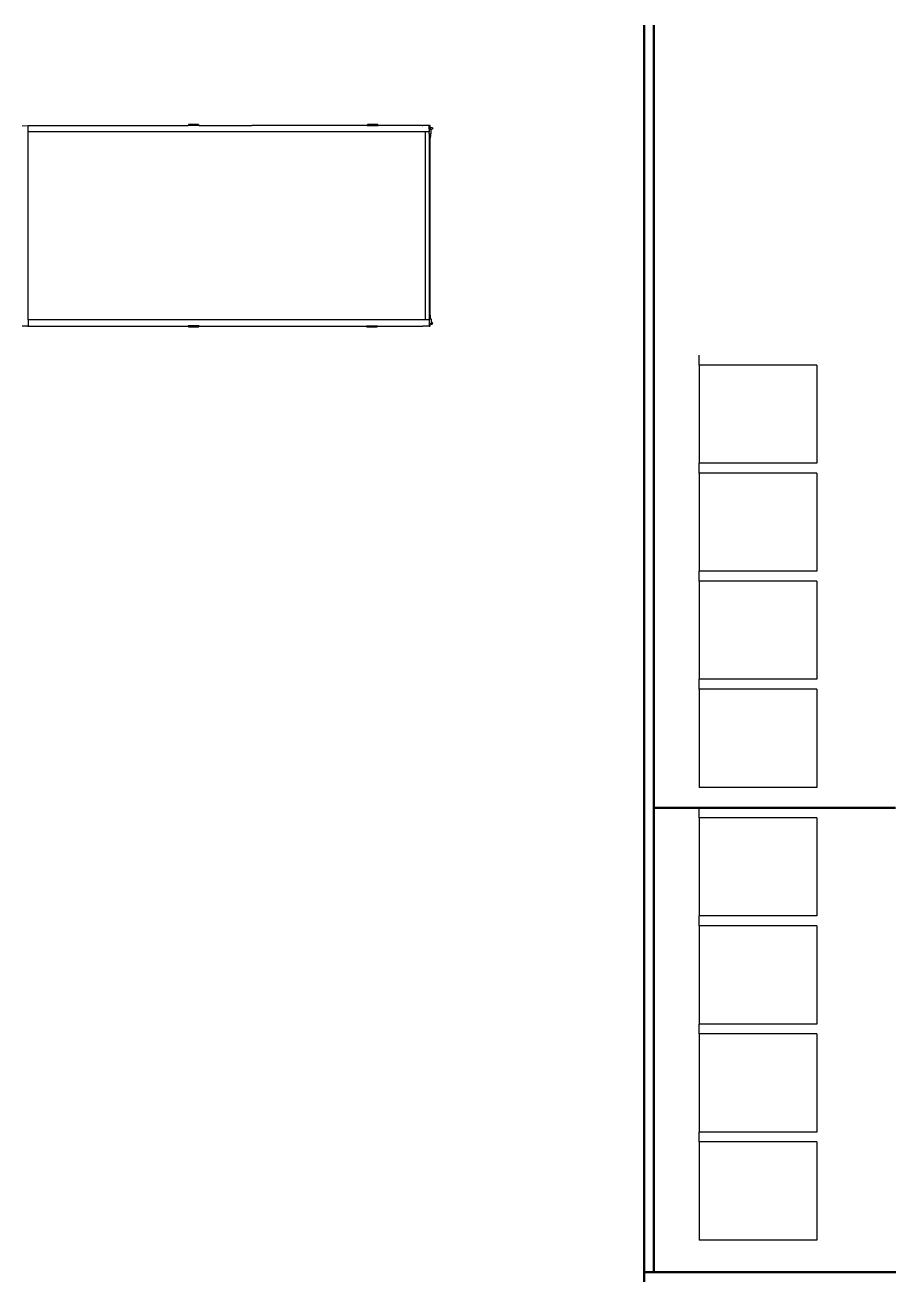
# Model space of a CAD drawing. Header units: millimetres. Extents: x 44692 to 659456, y -26273 to 14445.
# Drawn here: x 248618 to 257414, y 504 to 13251 of the extents above; entities that cross this region are included whole.
import ezdxf

# ---------------------------------------------------------------- set-up
doc = ezdxf.new("R2010")
doc.units = ezdxf.units.MM
doc.header["$LTSCALE"] = 100
doc.linetypes.add('DASHEDX2', pattern=[3.048, 2.54, -0.508])
for name, color, linetype in [('Area proceso', 90, 'DASHEDX2'), ('Mesas-estantes', 230, 'Continuous'), ('Transporte semielaborado', 30, 'Continuous')]:
    doc.layers.add(name, color=color, linetype=linetype)
doc.layers.add('Paredes', color=7, linetype='Continuous', lineweight=50)

msp = doc.modelspace()

# ---------------------------------------------------------------- linework, layer by layer
at = {"layer": 'Area proceso'}
for p, q in [((255481.347, 9789.037), (255481.347, 9889.037)), ((255481.347, 8689.037), (255481.347, 8789.037)), ((255481.347, 7589.037), (255481.347, 7689.037)), ((255481.347, 6489.037), (255481.347, 6589.037)), ((255481.347, 5179.159), (255481.347, 5279.159)), ((255481.347, 4079.159), (255481.347, 4179.159)), ((255481.347, 2979.159), (255481.347, 3079.159)), ((255481.347, 1879.159), (255481.347, 1979.159))]:
    msp.add_line(p, q, dxfattribs=at)
at = {"layer": 'Mesas-estantes'}
for p, q in [((255481.347, 9789.037), (255481.347, 9289.037)), ((256679.969, 9789.037), (255481.347, 9789.037)), ((256679.969, 9789.037), (256679.969, 9289.037)), ((255481.347, 9289.037), (255481.347, 8789.037)), ((256679.969, 9289.037), (256679.969, 8789.037)), ((256679.969, 8789.037), (255481.347, 8789.037)), ((255481.347, 8689.037), (255481.347, 8189.037)), ((256679.969, 8689.037), (255481.347, 8689.037)), ((256679.969, 8689.037), (256679.969, 8189.037)), ((255481.347, 8189.037), (255481.347, 7689.037)), ((256679.969, 8189.037), (256679.969, 7689.037)), ((256679.969, 7689.037), (255481.347, 7689.037)), ((255481.347, 7589.037), (255481.347, 7089.037)), ((256679.969, 7589.037), (255481.347, 7589.037)), ((256679.969, 7589.037), (256679.969, 7089.037)), ((255481.347, 7089.037), (255481.347, 6589.037)), ((256679.969, 7089.037), (256679.969, 6589.037)), ((256679.969, 6589.037), (255481.347, 6589.037)), ((255481.347, 6489.037), (255481.347, 5989.037)), ((256679.969, 6489.037), (255481.347, 6489.037)), ((256679.969, 6489.037), (256679.969, 5989.037)), ((255481.347, 5989.037), (255481.347, 5489.037)), ((256679.969, 5989.037), (256679.969, 5489.037)), ((256679.969, 5489.037), (255481.347, 5489.037)), ((255481.347, 5179.159), (255481.347, 4679.159)), ((256679.969, 5179.159), (255481.347, 5179.159)), ((256679.969, 5179.159), (256679.969, 4679.159)), ((255481.347, 4679.159), (255481.347, 4179.159)), ((256679.969, 4679.159), (256679.969, 4179.159)), ((256679.969, 4179.159), (255481.347, 4179.159)), ((255481.347, 4079.159), (255481.347, 3579.159)), ((256679.969, 4079.159), (255481.347, 4079.159)), ((256679.969, 4079.159), (256679.969, 3579.159)), ((255481.347, 3579.159), (255481.347, 3079.159)), ((256679.969, 3579.159), (256679.969, 3079.159)), ((256679.969, 3079.159), (255481.347, 3079.159)), ((255481.347, 2979.159), (255481.347, 2479.159)), ((256679.969, 2979.159), (255481.347, 2979.159)), ((256679.969, 2979.159), (256679.969, 2479.159)), ((255481.347, 2479.159), (255481.347, 1979.159)), ((256679.969, 2479.159), (256679.969, 1979.159)), ((256679.969, 1979.159), (255481.347, 1979.159)), ((255481.347, 1879.159), (255481.347, 1379.159)), ((256679.969, 1879.159), (255481.347, 1879.159)), ((256679.969, 1879.159), (256679.969, 1379.159)), ((255481.347, 1379.159), (255481.347, 879.159)), ((256679.969, 1379.159), (256679.969, 879.159)), ((256679.969, 879.159), (255481.347, 879.159))]:
    msp.add_line(p, q, dxfattribs=at)
at = {"layer": 'Paredes'}
for p, q in [((254920.343, 1250.828), (254920.343, 13250.828)), ((255020.343, 13250.828), (255020.343, 1250.828)), ((256679.969, 5279.159), (255020.343, 5279.159)), ((256679.969, 5279.159), (257479.784, 5279.159)), ((254920.343, 1250.828), (254920.343, 553.583)), ((255020.343, 553.583), (255020.343, 1250.828)), ((254920.343, 453.583), (254920.343, 553.583)), ((254920.343, 553.583), (258228.635, 553.583))]:
    msp.add_line(p, q, dxfattribs=at)
at = {"layer": 'Transporte semielaborado'}
for p, q in [((248589.829, 12226.073), (248649.686, 12227.746)), ((248647.062, 12165.397), (248647.062, 12164.58)), ((248647.062, 12164.58), (248647.062, 10248.74)), ((248649.686, 12164.58), (248647.062, 12164.58)), ((248649.686, 12227.128), (248649.686, 12227.746)), ((248649.686, 12227.128), (249157.297, 12227.128)), ((248649.686, 12164.58), (248649.686, 12227.128)), ((249271.244, 12164.58), (248649.686, 12164.58)), ((248649.686, 10248.74), (248649.686, 12164.58)), ((249157.297, 12227.128), (249157.297, 12226.593)), ((249157.297, 12227.128), (250278.577, 12227.128)), ((249892.802, 12164.58), (249271.244, 12164.58)), ((250514.36, 12164.58), (249892.802, 12164.58)), ((250278.577, 12227.128), (250278.577, 12231.767)), ((250278.577, 12231.767), (250282.701, 12231.767)), ((250389.901, 12227.126), (250278.577, 12227.128)), ((250282.702, 12236.405), (250282.701, 12231.767)), ((250385.777, 12231.765), (250282.701, 12231.767)), ((250385.777, 12236.403), (250282.702, 12236.405)), ((250385.777, 12236.403), (250385.777, 12231.765)), ((250389.901, 12231.765), (250385.777, 12231.765)), ((250389.901, 12227.126), (250389.901, 12231.765)), ((250389.901, 12227.126), (250927.902, 12227.128)), ((251135.918, 12164.58), (250514.36, 12164.58)), ((250927.902, 12227.128), (250927.902, 12226.593)), ((251614.399, 12227.128), (250927.902, 12227.128)), ((251757.476, 12164.58), (251135.918, 12164.58)), ((251614.399, 12227.128), (251614.399, 12226.593)), ((252101.585, 12227.128), (251614.399, 12227.128)), ((252379.034, 12164.58), (251757.476, 12164.58)), ((252101.585, 12227.128), (252101.585, 12231.767)), ((252101.585, 12231.767), (252105.709, 12231.767)), ((252101.585, 12227.128), (252209.749, 12227.126)), ((252105.709, 12236.405), (252105.709, 12231.767)), ((252208.785, 12236.403), (252105.709, 12236.405)), ((252208.785, 12231.765), (252105.709, 12231.767)), ((252208.785, 12236.403), (252208.785, 12231.765)), ((252212.909, 12231.765), (252208.785, 12231.765)), ((252209.749, 12227.126), (252210.453, 12227.128)), ((252210.971, 12227.128), (252210.453, 12227.128)), ((252210.971, 12227.128), (252211.45, 12227.126)), ((252211.45, 12227.126), (252211.877, 12227.128)), ((252212.244, 12227.127), (252211.877, 12227.128)), ((252212.244, 12227.127), (252212.539, 12227.128)), ((252212.539, 12227.128), (252212.758, 12227.128)), ((252212.758, 12227.128), (252212.908, 12227.126)), ((252212.908, 12227.126), (252212.909, 12231.765)), ((252660.192, 12227.128), (252212.908, 12227.126)), ((252691.765, 12164.58), (252379.034, 12164.58)), ((252660.192, 12227.128), (252669.469, 12227.128)), ((252660.192, 12226.593), (252660.192, 12227.128)), ((252669.469, 12226.593), (252669.469, 12227.128)), ((252734.408, 12227.128), (252669.469, 12227.128)), ((252734.408, 12164.58), (252691.765, 12164.58)), ((252691.765, 12164.58), (252691.765, 10248.74)), ((252734.408, 12227.128), (252736.581, 12227.128)), ((252734.408, 12188.889), (252734.408, 12227.128)), ((252734.408, 12188.889), (252736.581, 12188.889)), ((252734.408, 12188.889), (252734.408, 12164.58)), ((252734.408, 12142.504), (252734.408, 12164.58)), ((252734.408, 12142.504), (252736.581, 12142.504)), ((252734.408, 12142.504), (252734.408, 10258.241)), ((252736.581, 12227.128), (252738.761, 12227.128)), ((252736.581, 12188.889), (252736.581, 12227.128)), ((252736.581, 12188.889), (252738.761, 12188.889)), ((252736.581, 10258.241), (252736.581, 12142.504)), ((252736.581, 12142.504), (252738.761, 12142.504)), ((252739.851, 12227.128), (252738.761, 12227.128)), ((252738.761, 12188.889), (252738.761, 12227.128)), ((252738.761, 12188.889), (252739.851, 12188.889)), ((252738.761, 10258.241), (252738.761, 12142.504)), ((252738.761, 12142.504), (252739.851, 12142.504)), ((252741.795, 12227.128), (252739.851, 12227.128)), ((252739.851, 12188.889), (252739.851, 12227.128)), ((252739.851, 12188.889), (252741.795, 12188.889)), ((252739.851, 10258.241), (252739.851, 12142.504)), ((252739.851, 12142.504), (252741.795, 12142.504)), ((252741.795, 12227.128), (252743.685, 12227.128)), ((252741.795, 12188.889), (252741.795, 12227.128)), ((252741.795, 12188.889), (252743.685, 12188.889)), ((252741.795, 10258.241), (252741.795, 12142.504)), ((252741.795, 12142.504), (252743.685, 12142.504)), ((252743.685, 12199.113), (252743.685, 12227.128)), ((252743.685, 12199.113), (252752.356, 12206.823)), ((252743.685, 12188.889), (252743.685, 12199.113)), ((252743.685, 12188.889), (252752.292, 12188.889)), ((252743.685, 12097.329), (252743.685, 12142.504)), ((252743.685, 12142.504), (252747.286, 12142.504)), ((252747.286, 12127.837), (252743.685, 12097.329)), ((252747.286, 12127.837), (252747.286, 12142.504)), ((252747.286, 12142.504), (252752.962, 12142.504)), ((252752.292, 12188.889), (252752.356, 12188.963)), ((252752.292, 12188.889), (252752.669, 12188.889)), ((252752.356, 12206.823), (252758.154, 12208.204)), ((252752.669, 12188.889), (252752.356, 12188.963)), ((252752.669, 12188.889), (252752.962, 12188.889)), ((252752.962, 12188.819), (252752.962, 12188.889)), ((252758.154, 12187.582), (252752.962, 12188.819)), ((252752.962, 12142.504), (252752.962, 12188.819)), ((252758.154, 12208.204), (252763.953, 12206.823)), ((252763.953, 12188.963), (252758.154, 12187.582)), ((252763.953, 12206.823), (252768.197, 12203.049)), ((252768.197, 12192.738), (252763.953, 12188.963)), ((252768.197, 12203.049), (252769.751, 12197.893)), ((252769.751, 12197.893), (252768.197, 12192.738)), ((252743.685, 10314.594), (252743.685, 12097.329)), ((248647.062, 10247.922), (248647.062, 10248.74)), ((248649.686, 10248.74), (248647.062, 10248.74)), ((249271.244, 10248.74), (248649.686, 10248.74)), ((248649.686, 10248.74), (248649.686, 10186.396)), ((249892.802, 10248.74), (249271.244, 10248.74)), ((250514.36, 10248.74), (249892.802, 10248.74)), ((251135.918, 10248.74), (250514.36, 10248.74)), ((251757.476, 10248.74), (251135.918, 10248.74)), ((252379.034, 10248.74), (251757.476, 10248.74)), ((252691.765, 10248.74), (252379.034, 10248.74)), ((252734.408, 10248.74), (252691.765, 10248.74)), ((252734.408, 10248.74), (252734.408, 10258.241)), ((252734.408, 10258.241), (252736.581, 10258.241)), ((252734.408, 10248.74), (252734.408, 10211.856)), ((252734.408, 10211.856), (252736.581, 10211.856)), ((252734.408, 10211.856), (252734.408, 10186.191)), ((252736.581, 10258.241), (252738.761, 10258.241)), ((252736.581, 10186.191), (252736.581, 10211.856)), ((252736.581, 10211.856), (252738.761, 10211.856)), ((252738.761, 10258.241), (252739.851, 10258.241)), ((252738.761, 10186.191), (252738.761, 10211.856)), ((252738.761, 10211.856), (252739.851, 10211.856)), ((252739.851, 10258.241), (252741.795, 10258.241)), ((252739.851, 10186.191), (252739.851, 10211.856)), ((252739.851, 10211.856), (252741.795, 10211.856)), ((252741.795, 10258.241), (252743.685, 10258.241)), ((252741.795, 10186.191), (252741.795, 10211.856)), ((252741.795, 10211.856), (252743.685, 10211.856)), ((252747.286, 10284.086), (252743.685, 10314.594)), ((252743.685, 10258.241), (252743.685, 10314.594)), ((252743.685, 10258.241), (252747.286, 10258.241)), ((252743.685, 10186.191), (252743.685, 10211.856)), ((252743.685, 10211.856), (252744.758, 10211.856)), ((252744.758, 10211.856), (252752.962, 10211.856)), ((252752.356, 10205.1), (252744.758, 10211.856)), ((252747.286, 10258.241), (252747.286, 10284.086)), ((252747.286, 10258.241), (252752.962, 10258.241)), ((252752.356, 10205.1), (252758.154, 10203.719)), ((252752.962, 10258.241), (252752.962, 10223.104)), ((252758.154, 10224.341), (252752.962, 10223.104)), ((252752.962, 10223.104), (252752.962, 10211.856)), ((252763.953, 10222.959), (252758.154, 10224.341)), ((252758.154, 10203.719), (252763.953, 10205.1)), ((252768.197, 10219.185), (252763.953, 10222.959)), ((252763.953, 10205.1), (252768.197, 10208.874)), ((252769.751, 10214.03), (252768.197, 10219.185)), ((252768.197, 10208.874), (252769.751, 10214.03)), ((248589.829, 10188.069), (248647.062, 10186.469)), ((248647.062, 10186.191), (248647.062, 10186.469)), ((248647.062, 10186.469), (248649.686, 10186.396)), ((248647.062, 10186.191), (249157.297, 10186.191)), ((249157.297, 10186.727), (249157.297, 10186.191)), ((249157.297, 10186.191), (250280.345, 10186.191)), ((250280.345, 10186.569), (250280.345, 10186.191)), ((250391.669, 10186.567), (250280.345, 10186.569)), ((250280.345, 10186.191), (250280.345, 10181.93)), ((250280.345, 10186.191), (250391.669, 10186.191)), ((250280.345, 10181.93), (250284.469, 10181.93)), ((250284.469, 10177.291), (250284.469, 10181.93)), ((250284.469, 10181.93), (250387.544, 10181.928)), ((250284.469, 10177.291), (250387.544, 10177.29)), ((250387.544, 10177.29), (250387.544, 10181.928)), ((250391.668, 10181.928), (250387.544, 10181.928)), ((250391.669, 10186.191), (250391.668, 10181.928)), ((250391.669, 10186.567), (250391.669, 10186.191)), ((250391.669, 10186.191), (250879.191, 10186.191)), ((250879.191, 10186.191), (250879.191, 10186.727)), ((250879.191, 10186.191), (251547.134, 10186.191)), ((251547.134, 10186.191), (251547.134, 10186.727)), ((251547.134, 10186.191), (252095.45, 10186.191)), ((252095.45, 10186.191), (252095.45, 10181.553)), ((252206.774, 10186.19), (252095.45, 10186.191)), ((252095.45, 10181.553), (252099.574, 10181.553)), ((252099.574, 10176.914), (252099.574, 10181.553)), ((252099.574, 10181.553), (252202.65, 10181.551)), ((252099.574, 10176.914), (252202.65, 10176.913)), ((252202.65, 10176.913), (252202.65, 10181.551)), ((252206.774, 10181.551), (252202.65, 10181.551)), ((252206.774, 10186.19), (252660.192, 10186.191)), ((252206.774, 10186.19), (252206.774, 10181.551)), ((252660.192, 10186.191), (252660.192, 10186.727)), ((252660.192, 10186.191), (252669.469, 10186.191)), ((252669.469, 10186.191), (252669.469, 10186.727)), ((252734.408, 10186.191), (252669.469, 10186.191)), ((252734.408, 10186.191), (252736.581, 10186.191)), ((252736.581, 10186.191), (252738.761, 10186.191)), ((252739.851, 10186.191), (252738.761, 10186.191)), ((252741.795, 10186.191), (252739.851, 10186.191)), ((252741.795, 10186.191), (252743.685, 10186.191))]:
    msp.add_line(p, q, dxfattribs=at)

doc.saveas('drawing.dxf')
